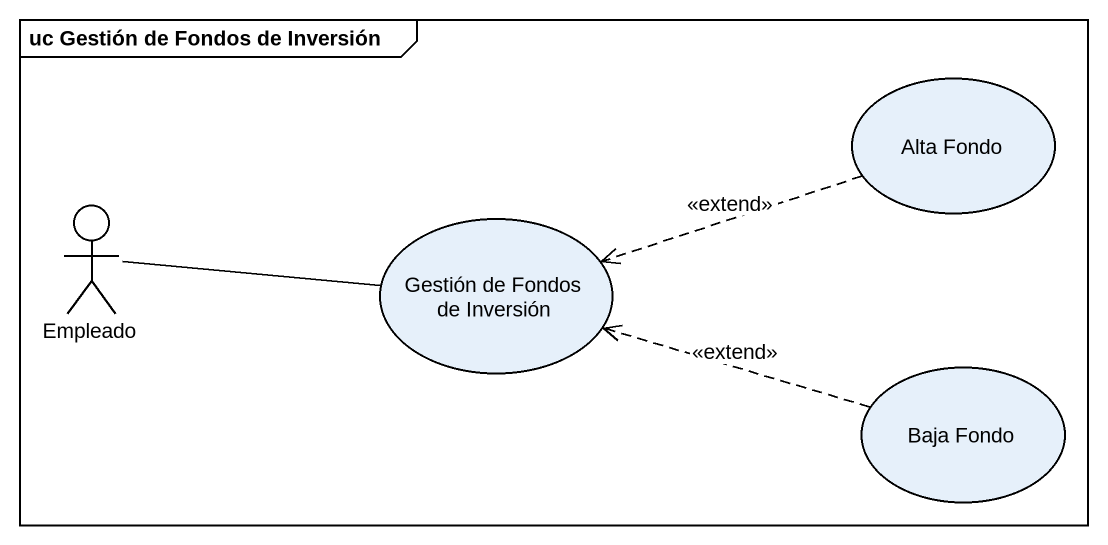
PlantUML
@startuml
mainframe uc Gestión de Fondos de Inversión
usecase "Alta Fondo" as Alta_Fondo
actor Empleado
usecase "Gestión de Fondos de Inversión" as Gestión_de_Fondos_de
usecase "Baja Fondo" as Baja_Fondo
Alta_Fondo .left.> Gestión_de_Fondos_de : <<extend>>
Empleado -right- Gestión_de_Fondos_de
Baja_Fondo .left.> Gestión_de_Fondos_de : <<extend>>
@enduml
